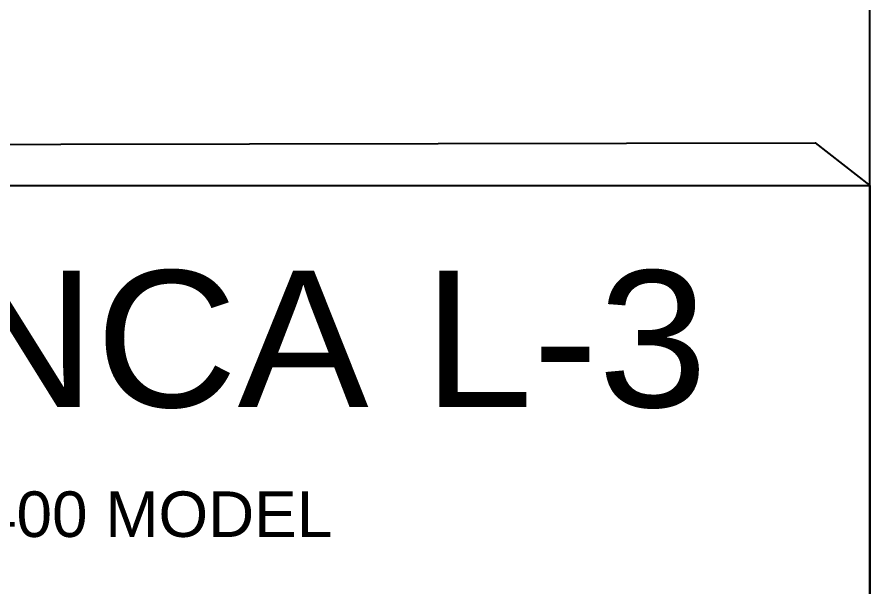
# Model space of a CAD drawing. Extents: x 0.4 to 42.7, y 0.1 to 28.
# Drawn here: x 38.062 to 42.745, y 3.271 to 6.401 of the extents above; entities that cross this region are included whole.
import ezdxf
from ezdxf.enums import TextEntityAlignment as Align

# ---------------------------------------------------------------- set-up
doc = ezdxf.new("R2010")
doc.units = 0
doc.header["$MEASUREMENT"] = 0
doc.layers.get('0').update_dxf_attribs({"color": 1, "linetype": 'CONTINUOUS'})

msp = doc.modelspace()

# ---------------------------------------------------------------- linework, layer by layer
at = {"color": 7, "linetype": 'Continuous'}
for points in [[(42.7447, 0.1409), (42.7447, 28.0482), (0.3881, 28.0482), (0.3881, 0.1409), (42.7447, 0.1409)], [(33.1242, 5.6938), (42.4447, 5.7093), (42.7447, 5.4759)], [(42.7447, 5.4759), (42.7447, 0.1409), (33.3752, 0.1409), (33.3752, 5.4759), (42.7447, 5.4759)], [(42.7447, 5.4759), (42.7447, 0.7411), (33.3752, 0.7411), (33.3752, 5.4759), (42.7447, 5.4759)]]:
    msp.add_lwpolyline(points, dxfattribs=at)

# ---------------------------------------------------------------- texts
at = {"color": 7}
for s, height, width, p, p2 in [('AERONCA L-3', 0.75, 0.9, (34.653, 4.2585), (41.853, 4.2585)), ('SPEED 400 MODEL', 0.25, 0.897098, (36.578, 3.5454), (39.7926, 3.5454))]:
    msp.add_text(s, height=height, dxfattribs=dict(at, width=width)).set_placement(p, p2, align=Align.FIT)

doc.saveas('drawing.dxf')
